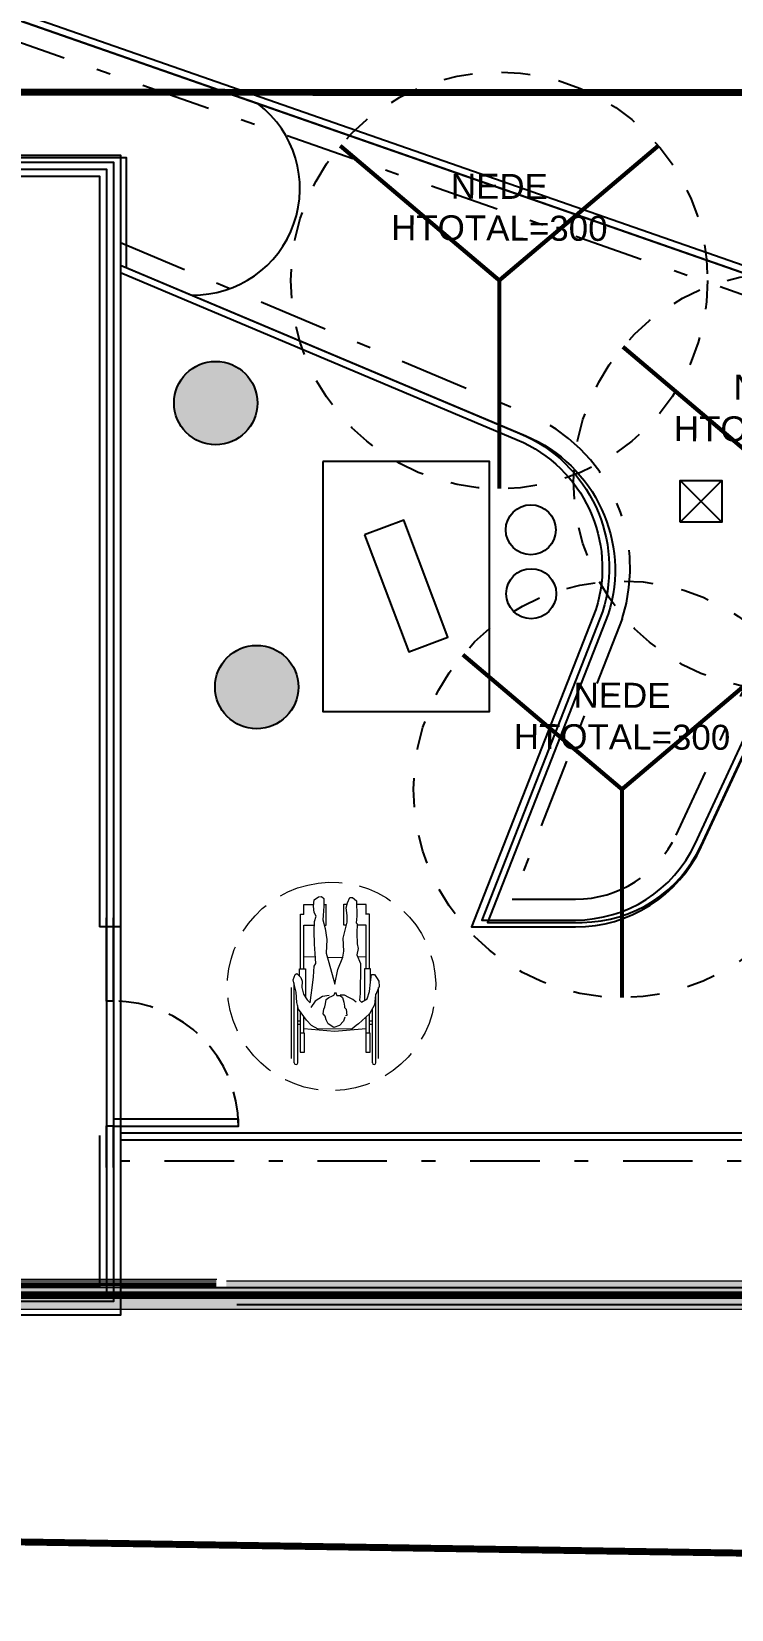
# Model space of a CAD drawing. Extents: x -14.2 to 52.3, y 3.7 to 90.9.
# Drawn here: x 15.74 to 20.78, y 3.66 to 15.02 of the extents above; entities that cross this region are included whole.
import ezdxf
from ezdxf.enums import TextEntityAlignment as Align

# ---------------------------------------------------------------- set-up
doc = ezdxf.new("R2010")
doc.units = 0
for name, pattern in [('limpo_PINI-PSG-PE-0102-LAZ-R00$0$DAA_Traço Ponto', [10, 5, -2.5, 0, -2.5]), ('limpo_PINI-PSG-PE-0102-LAZ-R00$0$DASHDOT', [1, 0.5, -0.25, 0, -0.25]), ('limpo_PINI-PSG-PE-0102-LAZ-R00$0$HIDDEN', [0.375, 0.25, -0.125]), ('limpo_PINI-PSG-PE-0102-LAZ-R00$0$IMPORT-IMPORT-HIDDEN _5_', [0.375, 0.25, -0.125]), ('LINE-DASHED_1', [0.41664, 0.20828, -0.20836])]:
    doc.linetypes.add(name, pattern=pattern)
doc.layers.add('limpo_PINI-PSG-PE-0102-LAZ-R00$0$0-13', color=7, linetype='limpo_PINI-PSG-PE-0102-LAZ-R00$0$IMPORT-IMPORT-HIDDEN _5_', lineweight=5, true_color=0x999999)
doc.layers.add('limpo_PINI-PSG-PE-0102-LAZ-R00$0$0-8', color=7, linetype='Continuous', lineweight=5, true_color=0x999999)
for name, color, linetype, lineweight in [('limpo_PINI-PSG-PE-0102-LAZ-R00$0$A-DETL', 1, 'Continuous', 5), ('limpo_PINI-PSG-PE-0102-LAZ-R00$0$A-GLAZ-CURT', 52, 'Continuous', 5), ('limpo_PINI-PSG-PE-0102-LAZ-R00$0$A-GLAZ-CWMG', 1, 'Continuous', 5), ('limpo_PINI-PSG-PE-0102-LAZ-R00$0$A-WALL', 1, 'Continuous', 5), ('limpo_PINI-PSG-PE-0102-LAZ-R00$0$S-BEAM', 12, 'Continuous', 5), ('limpo_PINI-PSG-PE-0102-LAZ-R00$0$S-COLS', 52, 'Continuous', 5)]:
    doc.layers.add(name, color=color, linetype=linetype, lineweight=lineweight)
for name, color, linetype in [('limpo_PINI-PSG-PE-0102-LAZ-R00$0$PA_CAIX', 1, 'Continuous'), ('limpo_PINI-PSG-PE-0102-LAZ-R00$0$PA_EXTE_1', 1, 'Continuous'), ('limpo_PINI-PSG-PE-0102-LAZ-R00$0$PA_EXTE_3', 3, 'Continuous'), ('limpo_PINI-PSG-PE-0102-LAZ-R00$0$PA_LIMI_TER', 32, 'limpo_PINI-PSG-PE-0102-LAZ-R00$0$DASHDOT'), ('limpo_PINI-PSG-PE-0102-LAZ-R00$0$PA_MOBI', 1, 'Continuous'), ('limpo_PINI-PSG-PE-0102-LAZ-R00$0$PA_PROJ_I', 2, 'limpo_PINI-PSG-PE-0102-LAZ-R00$0$DASHDOT'), ('limpo_PINI-PSG-PE-0102-LAZ-R00$0$PA_PROJ_S_AUX', 212, 'limpo_PINI-PSG-PE-0102-LAZ-R00$0$HIDDEN'), ('limpo_PINI-PSG-PE-0102-LAZ-R00$0$QUADROS', 1, 'Continuous'), ('limpo_PINI-PSG-PE-0102-LAZ-R00$0$XR_ARQT', 7, 'Continuous'), ('limpo_PINI-PSG-PE-0102-LAZ-R00$0$XR_ELET', 31, 'Continuous'), ('PA_VEGE_TXT_100', 2, 'Continuous'), ('PA_VEGE_TXT_100H', 1, 'Continuous'), ('XR_ARQT', 7, 'Continuous')]:
    doc.layers.add(name, color=color, linetype=linetype)
doc.layers.add('PA_VEGE_AUX2', color=6, linetype='Continuous', plot=False)
doc.layers.add('PA_VEGE_PAL_NEDE', color=7, linetype='Continuous', true_color=0x024442)
doc.styles.add('R80', font='arial.ttf', dxfattribs={"height": 0.2})

# ---------------------------------------------------------------- blocks, each defined once
blk = doc.blocks.new('limpo_PINI-PSG-PE-0102-LAZ-R00$0$TRIESTE MESA LATERAL')
at = {"layer": 'limpo_PINI-PSG-PE-0102-LAZ-R00$0$PA_MOBI'}
h = blk.add_hatch(color=253, dxfattribs=at)
h.dxf.hatch_style = 1
edge = h.paths.add_edge_path()
edge.add_arc((-2.385, 28.282), 0.3, 0, 360)
blk.add_circle((-2.385, 28.282), 0.3, dxfattribs=at)
blk = doc.blocks.new('limpo_PINI-PSG-PE-0102-LAZ-R00$0$LAZ GERAL - PNE_dwg-25011385-009 - PRE - PAV_ LAZER - GERAL')
at = {"layer": 'limpo_PINI-PSG-PE-0102-LAZ-R00$0$0-13'}
blk.add_ellipse((-3.726, -16.684), major_axis=(-0.172, 0.73), ratio=1, dxfattribs=at)
at = {"layer": 'limpo_PINI-PSG-PE-0102-LAZ-R00$0$0-8'}
for p, q in [((-3.783, -16.094), (-3.765, -16.094)), ((-3.614, -16.094), (-3.637, -16.094)), ((-3.925, -16.242), (-3.849, -16.242)), ((-3.925, -16.557), (-3.925, -16.244)), ((-3.477, -16.242), (-3.541, -16.242)), ((-3.477, -16.557), (-3.477, -16.244)), ((-3.843, -16.473), (-3.925, -16.471)), ((-3.647, -16.477), (-3.755, -16.475)), ((-3.477, -16.471), (-3.537, -16.473)), ((-4.014, -17.203), (-4.014, -16.691)), ((-3.995, -17.234), (-3.995, -16.659)), ((-3.389, -17.203), (-3.389, -16.691)), ((-3.407, -17.234), (-3.407, -16.737)), ((-3.97, -17.234), (-3.97, -16.822)), ((-3.95, -17.021), (-3.95, -16.865)), ((-3.925, -17.021), (-3.925, -16.901)), ((-3.917, -16.913), (-3.925, -16.912)), ((-3.477, -16.912), (-3.489, -16.913)), ((-3.477, -17.021), (-3.477, -16.902)), ((-3.452, -17.021), (-3.452, -16.879)), ((-3.432, -17.234), (-3.432, -16.844)), ((-3.95, -16.934), (-3.97, -16.934)), ((-3.95, -16.959), (-3.97, -16.959)), ((-3.432, -16.934), (-3.452, -16.934)), ((-3.432, -16.959), (-3.452, -16.959))]:
    blk.add_line(p, q, dxfattribs=at)
at = {"layer": 'limpo_PINI-PSG-PE-0102-LAZ-R00$0$0-8', "flags": 128}
for points in [[(-3.578, -16.989), (-3.823, -16.991), (-3.871, -16.966), (-3.907, -16.927), (-3.944, -16.873), (-3.964, -16.848), (-3.975, -16.8), (-3.981, -16.724), (-3.992, -16.676), (-4.003, -16.636), (-3.989, -16.599), (-3.975, -16.591), (-3.947, -16.619), (-3.938, -16.645), (-3.941, -16.692), (-3.927, -16.74), (-3.902, -16.78), (-3.879, -16.802), (-3.874, -16.746), (-3.865, -16.695), (-3.857, -16.614), (-3.851, -16.537), (-3.84, -16.518), (-3.845, -16.447), (-3.848, -16.38), (-3.851, -16.286), (-3.848, -16.216), (-3.837, -16.179), (-3.851, -16.151), (-3.857, -16.106), (-3.851, -16.061), (-3.82, -16.038), (-3.798, -16.036), (-3.783, -16.05), (-3.783, -16.106), (-3.786, -16.174), (-3.789, -16.205), (-3.772, -16.267), (-3.761, -16.346), (-3.764, -16.444), (-3.75, -16.495), (-3.733, -16.554), (-3.702, -16.667), (-3.682, -16.563), (-3.645, -16.473), (-3.637, -16.43), (-3.642, -16.337), (-3.614, -16.222), (-3.614, -16.174), (-3.62, -16.117), (-3.611, -16.083), (-3.595, -16.044), (-3.575, -16.044), (-3.547, -16.067), (-3.544, -16.177), (-3.549, -16.227), (-3.541, -16.233), (-3.544, -16.301), (-3.541, -16.377), (-3.535, -16.411), (-3.544, -16.456), (-3.518, -16.518), (-3.518, -16.597), (-3.521, -16.673), (-3.521, -16.735), (-3.524, -16.783), (-3.51, -16.797), (-3.47, -16.774), (-3.454, -16.721), (-3.445, -16.653), (-3.439, -16.597), (-3.417, -16.597), (-3.403, -16.619), (-3.386, -16.645), (-3.383, -16.684), (-3.411, -16.746), (-3.417, -16.817), (-3.454, -16.881), (-3.532, -16.952), (-3.549, -16.966)], [(-3.922, -17.021), (-3.953, -17.021), (-3.953, -17.158), (-3.922, -17.158)]]:
    blk.add_lwpolyline(points, close=True, dxfattribs=at)
for points in [[(-3.925, -16.166), (-3.925, -16.094), (-3.855, -16.094)], [(-3.779, -16.242), (-3.765, -16.242), (-3.765, -16.092)], [(-3.619, -16.242), (-3.637, -16.242), (-3.637, -16.092)], [(-3.477, -16.166), (-3.477, -16.094), (-3.546, -16.094)], [(-3.95, -16.557), (-3.95, -16.164), (-3.925, -16.164)], [(-3.452, -16.557), (-3.452, -16.164), (-3.477, -16.164)], [(-3.956, -16.61), (-3.956, -16.557), (-3.913, -16.557), (-3.913, -16.763)], [(-3.446, -16.658), (-3.446, -16.557), (-3.49, -16.557), (-3.49, -16.785)], [(-3.744, -16.749), (-3.792, -16.757), (-3.845, -16.791), (-3.876, -16.836)], [(-3.631, -16.904), (-3.64, -16.935), (-3.668, -16.966), (-3.71, -16.98), (-3.75, -16.952), (-3.766, -16.924), (-3.772, -16.898), (-3.786, -16.881), (-3.781, -16.848), (-3.775, -16.831), (-3.769, -16.808), (-3.764, -16.777), (-3.747, -16.763), (-3.719, -16.752), (-3.71, -16.746), (-3.699, -16.726), (-3.688, -16.749), (-3.665, -16.749), (-3.648, -16.763), (-3.637, -16.797), (-3.634, -16.825), (-3.634, -16.836), (-3.62, -16.848), (-3.617, -16.893), (-3.626, -16.895)], [(-3.549, -16.797), (-3.572, -16.777), (-3.603, -16.763), (-3.634, -16.746), (-3.665, -16.746)], [(-3.956, -16.857), (-3.956, -16.858), (-3.956, -16.858)], [(-3.477, -16.989), (-3.704, -17.009), (-3.925, -16.989)], [(-3.48, -17.158), (-3.449, -17.158), (-3.449, -17.021), (-3.48, -17.021), (-3.48, -17.158)]]:
    blk.add_lwpolyline(points, dxfattribs=at)
at = {"layer": 'limpo_PINI-PSG-PE-0102-LAZ-R00$0$0-8'}
for centre, major_axis, start_param, end_param in [((-3.982, -17.234), (-0.0106, 0.0066), 0.553576, 3.695168), ((-3.42, -17.234), (0.0125, 0), 3.141593, 6.283185)]:
    blk.add_ellipse(centre, major_axis=major_axis, ratio=1, start_param=start_param, end_param=end_param, dxfattribs=at)
blk = doc.blocks.new('limpo_PINI-PSG-PE-0102-LAZ-R00$0$PINI-EST-PE-1101-TQR-R20_rvt-1-5PPE_008_LAZER__P_A_0_09_')
at = {"layer": 'limpo_PINI-PSG-PE-0102-LAZ-R00$0$S-BEAM'}
h = blk.add_hatch(color=50, dxfattribs=at)
h.paths.add_polyline_path([(32600, -18300), (32969, -18300), (32964, -18220), (32904, -18222), (-4552, -18222), (-4561, -18300), (31654, -18300)])
h.paths.add_polyline_path([(32600, -18192), (32904, -18192), (32904, -18192), (31654, -18192)])
h.paths.add_polyline_path([(32904, -18177), (32962, -18175), (32958, -18100), (8742, -18100), (8742, -18148), (-2878, -18148), (-2878, -18100), (-4539, -18100), (-4547, -18177), (32600, -18177)])
at = {"layer": 'limpo_PINI-PSG-PE-0102-LAZ-R00$0$S-COLS'}
blk.add_hatch(color=10, dxfattribs=at).paths.add_polyline_path([(9415, -18100), (9415, -18100), (8817, -18100)])
at = {"layer": 'limpo_PINI-PSG-PE-0102-LAZ-R00$0$S-BEAM', "color": 55, "lineweight": 18}
for p, q in [((32958, -18100), (8742, -18100)), ((-4561, -18300), (32969, -18300))]:
    blk.add_line(p, q, dxfattribs=at)
blk = doc.blocks.new('limpo_PINI-PSG-PE-0102-LAZ-R00$0$Parede básica _ DAA_GDC_VID_INFTY - ___-2044333-5PPE_008_LAZER__P_A_0_09_')
at = {"layer": 'limpo_PINI-PSG-PE-0102-LAZ-R00$0$A-WALL'}
for p, q in [((6654, -18192), (6654, -18177)), ((6654, -18177), (7904, -18177)), ((6654, -18222), (6654, -18207)), ((6654, -18222), (7904, -18222)), ((7904, -18177), (7904, -18192)), ((7904, -18207), (7904, -18222))]:
    blk.add_line(p, q, dxfattribs=at)
blk = doc.blocks.new('limpo_PINI-PSG-PE-0102-LAZ-R00$0$Parede básica _ DAA_GDC_VID_INFTY - ___-2044334-5PPE_008_LAZER__P_A_0_09_')
at = {"layer": 'limpo_PINI-PSG-PE-0102-LAZ-R00$0$A-WALL'}
for p, q in [((7904, -18192), (7904, -18177)), ((7904, -18177), (9154, -18177)), ((7904, -18222), (7904, -18207)), ((7904, -18222), (9154, -18222)), ((9154, -18177), (9154, -18192)), ((9154, -18207), (9154, -18222))]:
    blk.add_line(p, q, dxfattribs=at)
blk = doc.blocks.new('limpo_PINI-PSG-PE-0102-LAZ-R00$0$Parede básica _ DAA_GDC_VID_INFTY - ___-2044335-5PPE_008_LAZER__P_A_0_09_')
at = {"layer": 'limpo_PINI-PSG-PE-0102-LAZ-R00$0$A-WALL'}
for p, q in [((9154, -18192), (9154, -18177)), ((9154, -18177), (10404, -18177)), ((9154, -18222), (9154, -18207)), ((9154, -18222), (10404, -18222)), ((10404, -18177), (10404, -18192)), ((10404, -18207), (10404, -18222))]:
    blk.add_line(p, q, dxfattribs=at)
blk = doc.blocks.new('limpo_PINI-PSG-PE-0102-LAZ-R00$0$Parede básica _ DAA_GDC_VID_INFTY - ___-2044336-5PPE_008_LAZER__P_A_0_09_')
at = {"layer": 'limpo_PINI-PSG-PE-0102-LAZ-R00$0$A-WALL'}
for p, q in [((10404, -18192), (10404, -18177)), ((10404, -18177), (11654, -18177)), ((10404, -18222), (10404, -18207)), ((10404, -18222), (11654, -18222)), ((11654, -18177), (11654, -18192)), ((11654, -18207), (11654, -18222))]:
    blk.add_line(p, q, dxfattribs=at)
blk = doc.blocks.new('limpo_PINI-PSG-PE-0102-LAZ-R00$0$Parede básica _ DAA_GDC_VID_INFTY - ___-2044337-5PPE_008_LAZER__P_A_0_09_')
at = {"layer": 'limpo_PINI-PSG-PE-0102-LAZ-R00$0$A-WALL'}
for p, q in [((11654, -18192), (11654, -18177)), ((11654, -18177), (12904, -18177)), ((11654, -18222), (11654, -18207)), ((11654, -18222), (12904, -18222)), ((12904, -18177), (12904, -18192)), ((12904, -18207), (12904, -18222))]:
    blk.add_line(p, q, dxfattribs=at)
blk = doc.blocks.new('limpo_PINI-PSG-PE-0102-LAZ-R00$0$Montante retangular - 50 x 50-4339977-5PPE_008_LAZER__P_A_0_09_')
at = {"layer": 'limpo_PINI-PSG-PE-0102-LAZ-R00$0$A-GLAZ-CWMG'}
for p, q in [((-2878, -10100), (-2853, -10100)), ((-2803, -10100), (-933, -10100)), ((-933, -10150), (-2803, -10150))]:
    blk.add_line(p, q, dxfattribs=at)
blk = doc.blocks.new('limpo_PINI-PSG-PE-0102-LAZ-R00$0$A$C745163c0')
at = {"layer": 'limpo_PINI-PSG-PE-0102-LAZ-R00$0$A-DETL', "color": 1, "linetype": 'limpo_PINI-PSG-PE-0102-LAZ-R00$0$DAA_Traço Ponto'}
blk.add_line((-715, -7030), (7516, -7030), dxfattribs=at)
at = {"layer": 'limpo_PINI-PSG-PE-0102-LAZ-R00$0$A-WALL'}
blk.add_line((-8508, -15570), (2992, -15570), dxfattribs=at)
at = {"layer": 'limpo_PINI-PSG-PE-0102-LAZ-R00$0$A-WALL', "color": 170, "lineweight": 40}
for p, q in [((2987, -15603), (1117, -15603)), ((1117, -15613), (2987, -15613)), ((3474, -15677), (-4026, -15677)), ((974, -15692), (9724, -15692)), ((2224, -15692), (2224, -15677)), ((3474, -15692), (3474, -15677)), ((13474, -15677), (3474, -15677)), ((4724, -15692), (4724, -15677)), ((5974, -15692), (5974, -15677))]:
    blk.add_line(p, q, dxfattribs=at)
at = {"lineweight": 5}
blk.add_blockref('limpo_PINI-PSG-PE-0102-LAZ-R00$0$PINI-EST-PE-1101-TQR-R20_rvt-1-5PPE_008_LAZER__P_A_0_09_', (-5680, 2515), dxfattribs=at)
at = {"layer": 'limpo_PINI-PSG-PE-0102-LAZ-R00$0$A-GLAZ-CURT'}
for name in ['limpo_PINI-PSG-PE-0102-LAZ-R00$0$Parede básica _ DAA_GDC_VID_INFTY - ___-2044333-5PPE_008_LAZER__P_A_0_09_', 'limpo_PINI-PSG-PE-0102-LAZ-R00$0$Parede básica _ DAA_GDC_VID_INFTY - ___-2044334-5PPE_008_LAZER__P_A_0_09_', 'limpo_PINI-PSG-PE-0102-LAZ-R00$0$Parede básica _ DAA_GDC_VID_INFTY - ___-2044335-5PPE_008_LAZER__P_A_0_09_', 'limpo_PINI-PSG-PE-0102-LAZ-R00$0$Parede básica _ DAA_GDC_VID_INFTY - ___-2044336-5PPE_008_LAZER__P_A_0_09_', 'limpo_PINI-PSG-PE-0102-LAZ-R00$0$Parede básica _ DAA_GDC_VID_INFTY - ___-2044337-5PPE_008_LAZER__P_A_0_09_']:
    blk.add_blockref(name, (-5680, 2515), dxfattribs=at)
at = {"layer": 'limpo_PINI-PSG-PE-0102-LAZ-R00$0$A-GLAZ-CWMG', "rotation": 180}
blk.add_blockref('limpo_PINI-PSG-PE-0102-LAZ-R00$0$Montante retangular - 50 x 50-4339977-5PPE_008_LAZER__P_A_0_09_', (184, -25733), dxfattribs=at)
blk = doc.blocks.new('*U388', base_point=(68.129, -63.077))
for p, q in [((68.279, -62.927), (67.979, -63.227)), ((67.979, -62.927), (68.279, -63.227))]:
    blk.add_line(p, q)
blk.add_lwpolyline([(67.979, -63.227), (67.979, -62.927), (68.279, -62.927), (68.279, -63.227)], close=True)
blk = doc.blocks.new('limpo_PINI-PSG-PE-0102-LAZ-R00$0$A$Cf52f6f8c')
at = {"layer": 'limpo_PINI-PSG-PE-0102-LAZ-R00$0$QUADROS'}
blk.add_blockref('*U388', (8.478, -9.971), dxfattribs=at)
blk = doc.blocks.new('limpo_PINI-PSG-PE-0102-LAZ-R00')
at = {"layer": 'limpo_PINI-PSG-PE-0102-LAZ-R00$0$XR_ARQT', "xscale": 0.001000000000038553, "yscale": 0.001000000000038553, "zscale": 0.001000000000038553}
blk.add_blockref('limpo_PINI-PSG-PE-0102-LAZ-R00$0$A$C745163c0', (14.124, 21.592), dxfattribs=at)
at = {"layer": 'limpo_PINI-PSG-PE-0102-LAZ-R00$0$PA_CAIX'}
for p, q in [((16.323, 8.024), (16.323, 8.624)), ((16.373, 8.024), (16.373, 8.624)), ((16.373, 8.024), (16.323, 8.024)), ((16.323, 6.826), (16.323, 7.126)), ((16.373, 7.124), (16.323, 7.124)), ((16.373, 6.826), (16.373, 7.126))]:
    blk.add_line(p, q, dxfattribs=at)
blk.add_lwpolyline([(16.373, 7.124), (17.273, 7.124), (17.273, 7.174), (16.373, 7.174)], close=True, dxfattribs=at)
at = {"layer": 'limpo_PINI-PSG-PE-0102-LAZ-R00$0$PA_CAIX', "linetype": 'limpo_PINI-PSG-PE-0102-LAZ-R00$0$HIDDEN'}
blk.add_arc((16.373, 7.124), 0.9, 0, 90, dxfattribs=at)
at = {"layer": 'limpo_PINI-PSG-PE-0102-LAZ-R00$0$PA_EXTE_1'}
for points in [[(-6.797, 42.735), (46.794, 42.735, -0.456882), (47.794, 41.581), (42.795, 6.973, -0.372795), (41.484, 5.837), (17.261, 5.837)], [(-6.797, 42.685), (46.794, 42.685, -0.456882), (47.744, 41.588), (42.746, 6.98, -0.372795), (41.484, 5.887), (17.261, 5.887)]]:
    blk.add_lwpolyline(points, format="xyb", dxfattribs=at)
for points in [[(4.673, 14.062), (16.373, 14.062), (16.373, 5.862), (3.726, 5.862)], [(4.723, 14.012), (16.323, 14.012), (16.323, 5.912), (3.776, 5.912)]]:
    blk.add_lwpolyline(points, close=True, dxfattribs=at)
at = {"layer": 'limpo_PINI-PSG-PE-0102-LAZ-R00$0$PA_EXTE_3'}
for points in [[(42.671, 6.991), (47.578, 40.958), (47.669, 41.63, 0.389373), (46.988, 42.589), (44.426, 24.852), (44.228, 24.884), (42.378, 14.127), (42.526, 14.123), (41.682, 8.274, -0.372795), (40.138, 6.937), (32.643, 7.072), (16.423, 7.072), (16.423, 5.962), (41.481, 5.962, 0.373473)], [(21.854, 11.821, 0.44409), (21.277, 13.188), (13.901, 15.761, 0.048648), (13.712, 15.807), (13.434, 15.807), (13.434, 14.567), (7.245, 14.567, -0.354267), (6.004, 15.652), (5.509, 20.092), (4.751, 14.112), (5.461, 14.112), (16.423, 14.112), (16.423, 13.267), (19.28, 12.063, -0.38665), (19.846, 10.843), (18.95, 8.557), (19.698, 8.557, 0.291473), (20.604, 9.134)]]:
    blk.add_lwpolyline(points, format="xyb", close=True, dxfattribs=at)
for points in [[(16.423, 13.321), (19.299, 12.109, -0.387133), (19.893, 10.826), (19.024, 8.607), (19.698, 8.607, 0.291473), (20.559, 9.156), (21.809, 11.842, 0.444098), (21.261, 13.141), (13.885, 15.714, 0.047728), (13.709, 15.757), (13.434, 15.757)], [(42.526, 14.123), (42.577, 14.122), (41.731, 8.267, -0.372875), (40.137, 6.887), (32.642, 7.022), (16.423, 7.022)]]:
    blk.add_lwpolyline(points, format="xyb", dxfattribs=at)
for points in [[(16.423, 7.057), (16.423, 5.762), (3.676, 5.762), (4.623, 14.112), (16.423, 14.112), (16.423, 5.762)], [(16.273, 7.057), (16.273, 5.962), (3.868, 5.962), (4.773, 13.962), (16.273, 13.962), (16.273, 8.557)], [(16.423, 8.557), (16.273, 8.557)]]:
    blk.add_lwpolyline(points, dxfattribs=at)
at = {"layer": 'limpo_PINI-PSG-PE-0102-LAZ-R00$0$PA_LIMI_TER', "const_width": 0.05, "flags": 128}
blk.add_lwpolyline([(0.497, 4.366), (45.476, 3.67), (49.077, 28.957), (49.729, 28.889), (52.343, 53.357), (-10.257, 53.134), (-13.381, 28.511), (2.923, 25.662)], close=True, dxfattribs=at)
at = {"layer": 'limpo_PINI-PSG-PE-0102-LAZ-R00$0$PA_MOBI'}
for points in [[(17.88, 11.907), (17.88, 10.107), (19.08, 10.107), (19.08, 11.907)], [(18.181, 11.38), (18.499, 10.538), (18.78, 10.644), (18.462, 11.486)]]:
    blk.add_lwpolyline(points, close=True, dxfattribs=at)
for centre in [(19.377, 11.416), (19.38, 10.956)]:
    blk.add_circle(centre, 0.18, dxfattribs=at)
at = {"layer": 'limpo_PINI-PSG-PE-0102-LAZ-R00$0$PA_PROJ_I'}
for p, q in [((21.211, 12.999), (13.835, 15.572)), ((16.423, 13.484), (19.357, 12.248)), ((20.423, 9.219), (21.673, 11.906)), ((20.034, 10.776), (19.244, 8.757)), ((19.244, 8.757), (19.698, 8.757))]:
    blk.add_line(p, q, dxfattribs=at)
blk.add_lwpolyline([(42.528, 14.123), (42.728, 14.118), (41.88, 8.245, -0.373095), (40.136, 6.737), (32.641, 6.872), (16.423, 6.872)], format="xyb", dxfattribs=at)
for centre, radius, start, end in [((18.892, 11.142), 1.2, 342.25, 67.1538), ((19.698, 9.557), 0.8, 270, 335)]:
    blk.add_arc(centre, radius, start, end, dxfattribs=at)
at = {"layer": 'limpo_PINI-PSG-PE-0102-LAZ-R00$0$PA_PROJ_S_AUX'}
blk.add_lwpolyline([(13.434, 14.567, 0.05, 0.05, 0), (21.641, 14.562, 0.05, 0.05, -0.549162), (23.414, 11.77, 0.05, 0.05, 0), (21.895, 8.533, 0.05, 0.05, 0.549369), (22.909, 6.937, 0.05, 0.05, 0), (40.138, 6.937, 0.05, 0.05, 0.372795), (41.682, 8.274, 0.05, 0.05, 0), (43.461, 19.787, 0.05, 0.05, 0), (45.736, 25.136, 0.05, 0.05, 0.034181), (46.36, 27.211, 0.05, 0.05, 0.368315), (45.163, 29.485, 0.05, 0.05, 0.076494), (21.826, 33.452, 0.05, 0.05, 0.105248), (19.419, 32.939, 0.05, 0.05, 0), (10.833, 28.703, 0.05, 0.05, 0.246748), (10.329, 27.744, 0.05, 0.05, 0), (10.329, 27.565, 0, 0, 0)], format="xyseb", dxfattribs=at)
at = {"layer": 'limpo_PINI-PSG-PE-0102-LAZ-R00$0$PA_MOBI', "rotation": 270}
for p in [(-11.173, 9.943), (-10.878, 7.899)]:
    blk.add_blockref('limpo_PINI-PSG-PE-0102-LAZ-R00$0$TRIESTE MESA LATERAL', p, dxfattribs=at)
at = {"layer": 'limpo_PINI-PSG-PE-0102-LAZ-R00$0$XR_ARQT'}
blk.add_blockref('limpo_PINI-PSG-PE-0102-LAZ-R00$0$LAZ GERAL - PNE_dwg-25011385-009 - PRE - PAV_ LAZER - GERAL', (21.669, 24.813), dxfattribs=at)
at = {"layer": 'limpo_PINI-PSG-PE-0102-LAZ-R00$0$XR_ELET'}
blk.add_blockref('limpo_PINI-PSG-PE-0102-LAZ-R00$0$A$Cf52f6f8c', (12.124, 21.592), dxfattribs=at)
blk = doc.blocks.new('NEDE-300-100')
at = {"linetype": 'LINE-DASHED_1', "const_width": 0.03}
for points in [[(-1.145, 0.969), (0, 0)], [(1.145, 0.969), (0, 0)], [(0, 0), (0, -1.5)]]:
    blk.add_lwpolyline(points, dxfattribs=at)
at = {"linetype": 'LINE-DASHED_1'}
blk.add_circle((0, 0), 1.5, dxfattribs=at)
at = {"layer": 'PA_VEGE_TXT_100', "style": 'R80'}
blk.add_text('NEDE', height=0.18, rotation=359.7823, dxfattribs=at).set_placement((0, 0.533), align=Align.BOTTOM_CENTER)
at = {"layer": 'PA_VEGE_TXT_100H', "style": 'R80'}
blk.add_text('HTOTAL=300', height=0.18, rotation=359.7823, dxfattribs=at).set_placement((0, 0.233), align=Align.BOTTOM_CENTER)

msp = doc.modelspace()

# ---------------------------------------------------------------- linework, layer by layer
at = {"layer": 'PA_VEGE_AUX2'}
msp.add_lwpolyline([(21.809, 11.842, 0.444098), (21.261, 13.141), (13.885, 15.714, 0.043784), (13.712, 15.757), (13.434, 15.757), (13.434, 14.567), (7.245, 14.567, -0.354267), (6.004, 15.652), (5.509, 20.092), (4.751, 14.112), (5.461, 14.112), (16.423, 14.112), (16.423, 13.321), (19.299, 12.109, -0.387133), (19.893, 10.826), (19.024, 8.607), (19.705, 8.607, 0.289451), (20.559, 9.156)], format="xyb", close=True, dxfattribs=at)
msp.add_lwpolyline([(16.895, 13.122, 0.720606), (17.374, 14.497)], format="xyb", dxfattribs=at)
msp.add_lwpolyline([(16.895, 13.122, 0.720606), (17.374, 14.497)], format="xyb", dxfattribs=at)

# ---------------------------------------------------------------- block references
at = {"layer": 'PA_VEGE_PAL_NEDE'}
for p in [(19.108, 13.228), (21.143, 11.781), (19.991, 9.565)]:
    msp.add_blockref('NEDE-300-100', p, dxfattribs=at)

# ---------------------------------------------------------------- next in the draw order: block references
at = {"layer": 'XR_ARQT'}
msp.add_blockref('limpo_PINI-PSG-PE-0102-LAZ-R00', (-0.042, 0.017), dxfattribs=at)

doc.saveas('drawing.dxf')
